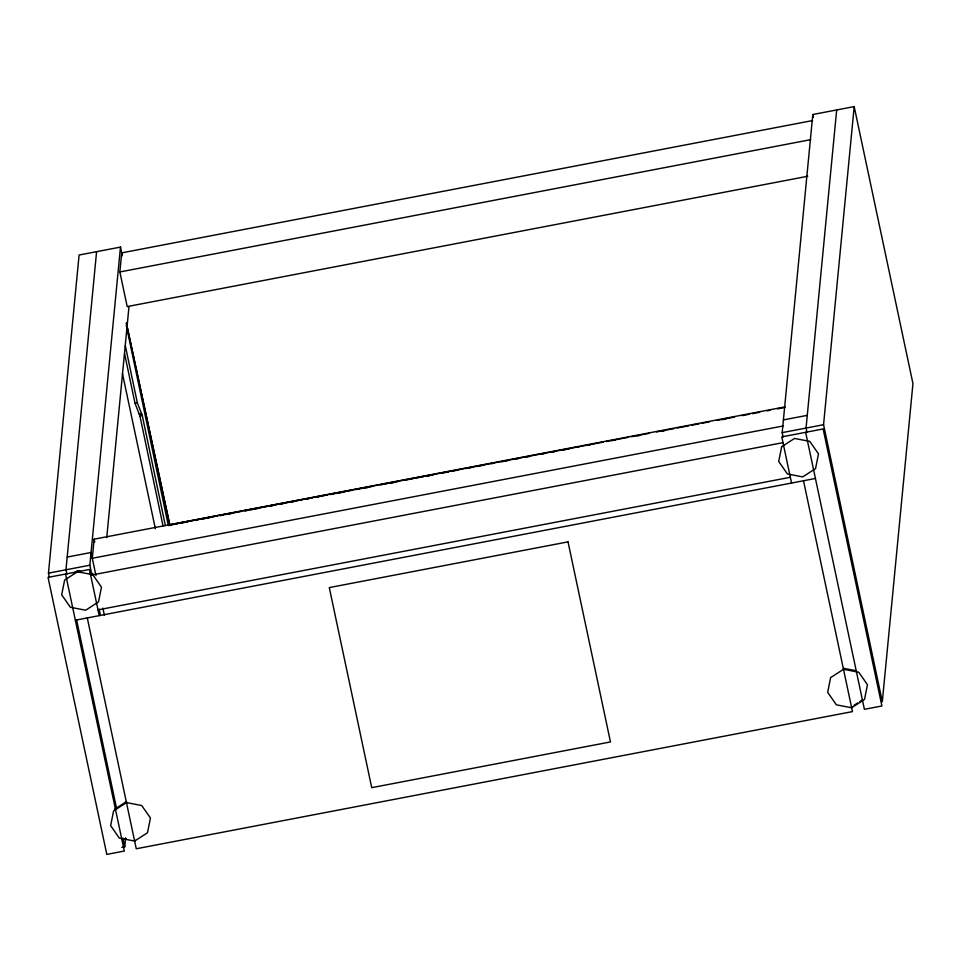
<?xml version="1.0" encoding="UTF-8"?>
<svg xmlns="http://www.w3.org/2000/svg" width="961" height="961" viewBox="0 0 961 961"><rect width="100%" height="100%" fill="white"/><g stroke="black" fill="none" stroke-linecap="round" stroke-linejoin="round"><path stroke-width="1.44" d="M49.395 577.537L48.458 573.14L79.09 255.025L120.473 247.097L122.311 255.758M96.593 251.674L65.961 569.789L66.898 574.185M90.082 573.092L92.857 573.621L92.761 574.69L101.47 587.171L98.527 601.886L85.661 610.223L70.393 607.28L61.684 594.787L64.627 580.072L77.493 571.747L77.601 570.678L80.376 571.218M91.703 574.005L89.841 565.212L120.473 247.097M784.993 406.875L94.13 539.181L92.292 558.269L783.155 425.963M807.757 176.259L127.2 306.583L119.861 271.963L121.699 252.875L812.562 120.569M106.743 537.583L128.978 306.679M121.807 847.374L124.726 846.809L125.591 837.848M134.624 841.067L147.501 832.743L150.433 818.027L141.723 805.534L126.468 802.591L113.59 810.928L110.647 825.643L119.356 838.136L134.624 841.067L134.72 840.01M783.107 437.027L782.182 432.63L812.802 114.515L854.185 106.599L912.95 383.619L882.318 701.734L823.553 424.714L854.185 106.599M836.683 109.95L806.051 428.065L806.988 432.462M843.494 669.288L858.75 672.232L867.459 684.712L864.528 699.44L851.65 707.764L836.382 704.821L827.673 692.34L830.616 677.613L843.494 669.288L843.578 668.315L856.071 670.718M851.65 707.764L851.746 706.791M74.081 572.96L77.601 570.678M114.864 809.102L126.564 801.534M854.089 705.278L857.596 703.008M859.939 701.494L862.281 699.968M119.861 271.963L810.724 139.657M139.189 414.023L141.519 413.578L142.252 415.452L165.352 525.499M124.558 353.576L134.996 403.248L139.922 415.897L142.252 415.452M578.282 446.865L169.713 524.778L126.335 323.088M581.237 446.3L603.352 442.084M606.307 441.519L628.434 437.303M631.377 436.738L649.083 433.363M656.459 431.957L663.835 430.552M666.778 429.987L674.154 428.582M677.109 428.017L688.905 425.771M691.86 425.206L699.236 423.801M702.179 423.236L709.554 421.831M716.93 420.425L734.624 417.05M742 415.645L749.376 414.239M752.331 413.674L759.707 412.269M767.082 410.864L770.025 410.299M777.401 408.893L784.777 407.488M217.03 516.009L169.857 525.006L177.268 523.805M219.985 515.456L242.1 511.24M245.043 510.675L267.158 506.459M270.101 505.894L277.477 504.489M280.432 503.924L302.535 499.708M305.49 499.143L312.854 497.738M315.809 497.185L327.605 494.927M330.548 494.374L352.663 490.158M355.606 489.593L373.3 486.218M380.676 484.812L388.04 483.407M390.995 482.842L398.359 481.437M405.734 480.032L413.11 478.626M416.053 478.061L423.429 476.656M426.372 476.091L433.747 474.686M441.111 473.28L448.487 471.875M451.43 471.322L458.805 469.917M466.181 468.512L473.545 467.106M476.5 466.541L483.863 465.136M491.239 463.731L494.182 463.166M501.558 461.76L508.934 460.355M516.297 458.95L519.252 458.385M526.616 456.98L529.571 456.415M541.367 454.169L544.31 453.604M551.686 452.199L554.629 451.646M562.005 450.241L569.368 448.823M576.744 447.418L579.687 446.865M587.063 445.46L590.006 444.895M612.121 440.679L615.076 440.114M637.191 435.898L640.134 435.333M662.249 431.117L665.192 430.552M722.684 419.597L725.639 419.032M180.212 523.24L187.587 521.835M194.963 520.43L197.906 519.865M200.861 519.3L212.645 517.054M220.021 515.649L222.964 515.084M225.919 514.531L233.283 513.126M245.079 510.868L248.034 510.315M250.977 509.75L258.353 508.345M270.149 506.099L273.092 505.534M280.468 504.129L283.411 503.564M290.787 502.159L293.73 501.594M305.526 499.348L308.469 498.783M315.845 497.378L318.788 496.813M330.584 494.567L333.539 494.002M336.482 493.437L343.858 492.032M365.973 487.816L368.916 487.263M391.031 483.047L393.974 482.482M426.408 476.296L429.363 475.731M67.186 557.068L91.067 552.491L95.956 575.579M783.407 419.909L807.276 415.344M48.458 573.14L89.841 565.212M782.182 432.63L823.553 424.714M90.658 575.231L782.987 442.649M97.998 609.863L790.338 477.281M75.354 620.205L815.433 478.47M123.092 839.121L125.903 838.581M134.996 403.248L137.339 402.803L141.519 413.578M139.681 415.284L142.024 414.84M77.493 571.747L92.761 574.69M126.432 323.316L169.953 525.631M812.802 114.515L813.414 117.41M805.642 432.306L864.407 709.326L881.91 705.975L823.145 428.954L781.773 436.883L791.564 483.047M803.504 480.764L852.467 711.608L136.258 848.767L87.283 617.911M122.407 373.324L155.358 528.694M94.13 539.181L94.743 542.064M102.863 608.109L104.413 615.436M99.151 609.13L100.4 614.98M99.223 615.629L89.433 569.465L48.05 577.381L106.815 854.401L124.317 851.05L65.552 574.029M76.52 619.557L116.641 808.706M122.864 838.016L124.726 846.809M126.251 325.262L168.355 525.667M125.326 345.72L137.339 402.803M139.922 415.897L163.034 525.943M781.653 446.769L778.71 461.484L787.419 473.977L802.687 476.908L815.553 468.584L818.496 453.868L809.787 441.375L794.519 438.444L781.653 446.769M568.023 541.872L329.287 587.591L371.727 787.66L610.463 741.94L568.023 541.872"/></g></svg>
